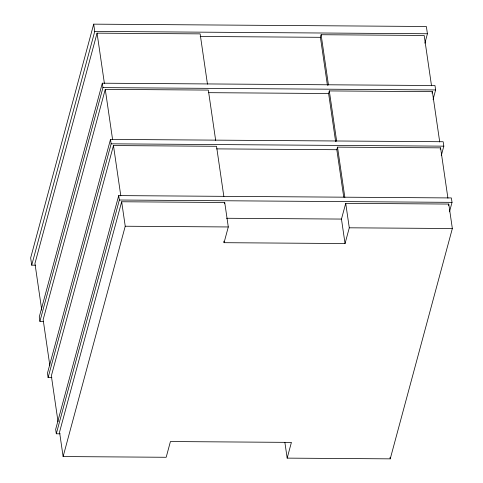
<?xml version="1.0" encoding="UTF-8"?>
<svg xmlns="http://www.w3.org/2000/svg" width="483" height="483" viewBox="0 0 483 483"><rect width="100%" height="100%" fill="white"/><g stroke="black" fill="none" stroke-linecap="round" stroke-linejoin="round"><path stroke-width="0.72" d="M424.871 43.216L427.419 33.75L426.362 26.487L93.69 24.15L30.652 257.91L31.709 265.167L35.482 265.197M31.709 265.167L94.753 31.413L93.69 24.15M207.467 84.175L200.131 33.87L97.065 33.152L34.951 263.47L41.749 310.074M433.07 99.42L435.624 89.953L434.978 85.533L102.305 83.197L39.262 316.951L39.908 321.376L43.681 321.4M39.908 321.376L102.951 87.616L102.305 83.197M215.666 140.378L208.33 90.079L105.264 89.355L43.15 319.674L49.84 365.54M441.269 155.623L443.823 146.156L443.177 141.736L110.504 139.4L47.461 373.16L48.107 377.579L51.88 377.603M48.107 377.579L111.15 143.819L110.504 139.4M223.864 196.587L216.529 146.283L113.463 145.558L51.349 375.877L58.038 421.744M449.468 211.826L452.022 202.359L451.376 197.939L118.703 195.603L55.66 429.363L56.306 433.782L60.079 433.806M56.306 433.782L119.349 200.022L118.703 195.603M224.052 242.689L228.296 226.956L224.728 202.486L121.662 201.761L59.548 432.086L63.116 456.556L166.182 457.28L170.427 441.54L291.412 442.392L287.168 458.125L390.234 458.85L452.348 228.525L448.779 204.055L345.713 203.331L341.469 219.071L345.043 243.541L224.052 242.689L223.84 241.204M63.116 456.556L125.236 226.231L121.662 201.761M224.378 203.778L224.728 202.486M327.432 85.394L320.416 37.312L321.117 34.722L424.183 35.446L431.518 85.751M335.631 141.597L328.615 93.515L329.315 90.925L432.382 91.649L439.717 141.954M343.727 197.064L336.82 149.718L337.514 147.128L440.581 147.852L447.916 198.157M345.043 243.541L349.287 227.807L345.713 203.331M431.989 93.104L432.382 91.649M440.188 149.307L440.581 147.852M448.387 205.51L448.779 204.055M94.753 31.413L427.419 33.75M200.185 36.466L320.416 37.312M102.951 87.616L435.624 89.953M208.384 92.67L328.615 93.515M111.15 143.819L443.823 146.156M216.583 148.879L336.82 149.718M119.349 200.022L452.022 202.359M226.497 218.262L341.469 219.071M125.236 226.231L228.296 226.956M349.287 227.807L452.348 228.525M390.016 457.365L390.234 458.85M321.117 34.722L328.458 85.026M329.315 90.925L336.657 141.229M337.514 147.128L344.856 197.432M284.898 442.555L287.168 458.125M97.065 33.152L104.406 83.45M105.264 89.355L112.605 139.659M113.463 145.558L120.804 195.863"/></g></svg>
